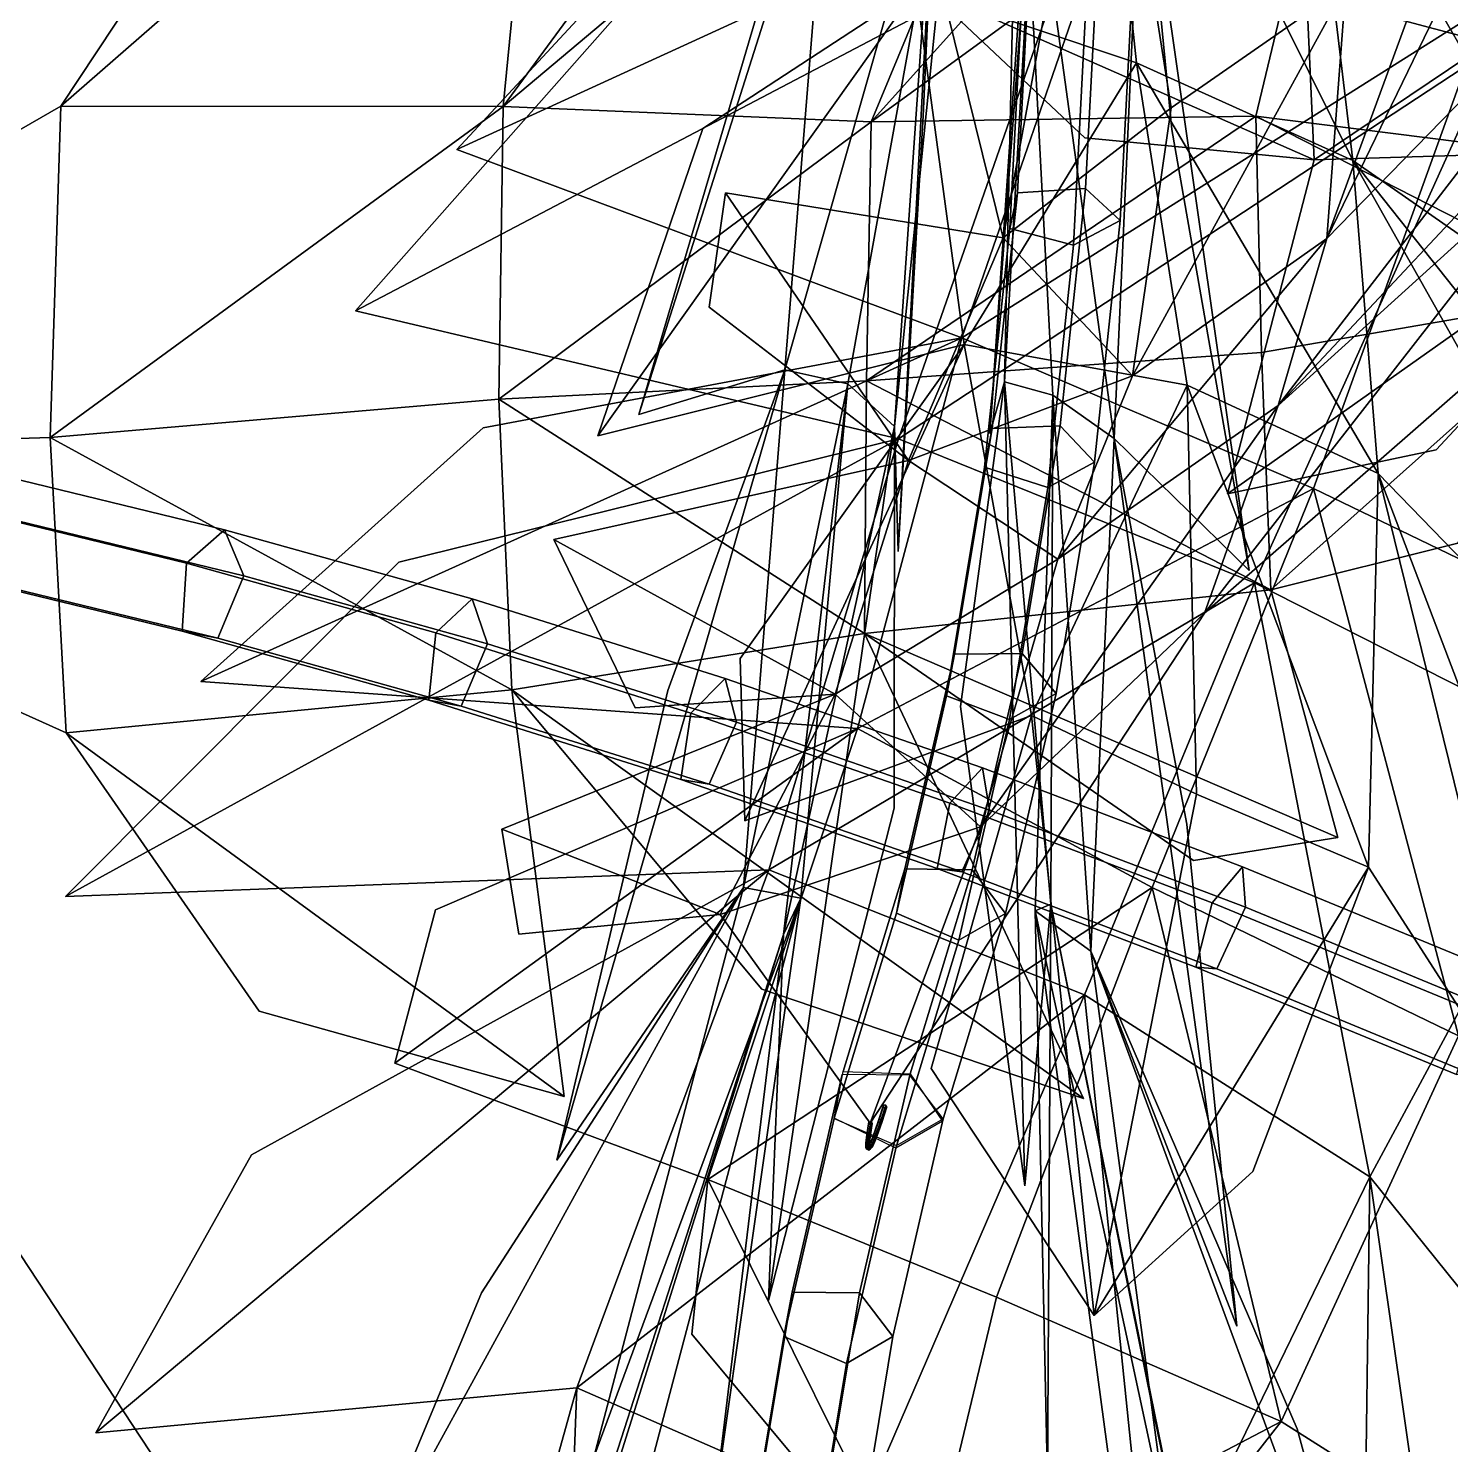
# Model space of a CAD drawing. Header units: metres. Extents: x -349 to 464, y -383 to 362.
# Drawn here: x 123.63 to 151.76, y -78.51 to -50.5 of the extents above; entities that cross this region are included whole.
import ezdxf

# ---------------------------------------------------------------- set-up
doc = ezdxf.new("R2010")
doc.units = ezdxf.units.M

msp = doc.modelspace()

# ---------------------------------------------------------------- linework, layer by layer
at = {"layer": 'Breeder_Leaf', "color": 3}
for points in [[(140.3005, -52.3448, 189.3979), (144.3959, -42.4792, 187.5572), (133.0168, -52.04255, 192.2448)], [(140.3005, -52.3448, 189.3979), (133.0168, -52.04255, 192.2448), (144.3959, -42.4792, 187.5572)], [(144.3959, -42.4792, 187.5572), (137.7827, -45.5443, 190.5263), (133.0168, -52.04255, 192.2448)], [(144.3959, -42.4792, 187.5572), (133.0168, -52.04255, 192.2448), (137.7827, -45.5443, 190.5263)], [(141.1911, -49.7122, 361.2382), (145.5467, -51.173, 357.7068), (144.6428, -42.6545, 352.8156)], [(141.1911, -49.7122, 361.2382), (144.6428, -42.6545, 352.8156), (145.5467, -51.173, 357.7068)], [(144.6428, -42.6545, 352.8156), (149.8263, -53.1082, 354.306), (148.9282, -45.6034, 348.7739)], [(144.6428, -42.6545, 352.8156), (148.9282, -45.6034, 348.7739), (149.8263, -53.1082, 354.306)], [(144.6428, -42.6545, 352.8156), (145.5467, -51.173, 357.7068), (149.8263, -53.1082, 354.306)], [(144.6428, -42.6545, 352.8156), (149.8263, -53.1082, 354.306), (145.5467, -51.173, 357.7068)], [(149.6893, -49.6609, 283.7365), (153.4149, -43.4683, 284.7049), (149.3133, -54.6499, 291.0696)], [(149.6893, -49.6609, 283.7365), (149.3133, -54.6499, 291.0696), (153.4149, -43.4683, 284.7049)], [(153.4149, -43.4683, 284.7049), (153.0491, -46.9369, 288.217), (149.3133, -54.6499, 291.0696)], [(153.4149, -43.4683, 284.7049), (149.3133, -54.6499, 291.0696), (153.0491, -46.9369, 288.217)], [(133.0168, -52.04255, 192.2448), (133.8366, -43.6827, 191.643), (124.2645, -52.02966, 195.5811)], [(133.0168, -52.04255, 192.2448), (124.2645, -52.02966, 195.5811), (133.8366, -43.6827, 191.643)], [(133.8366, -43.6827, 191.643), (128.2059, -46.08844, 194.8083), (124.2645, -52.02966, 195.5811)], [(133.8366, -43.6827, 191.643), (124.2645, -52.02966, 195.5811), (128.2059, -46.08844, 194.8083)], [(142.9072, -54.6397, 279.5957), (141.3979, -48.5189, 275.9658), (144.9193, -43.6897, 275.171)], [(142.9072, -54.6397, 279.5957), (144.9193, -43.6897, 275.171), (141.3979, -48.5189, 275.9658)], [(142.9072, -54.6397, 279.5957), (144.9193, -43.6897, 275.171), (146.2308, -52.06591, 281.693)], [(142.9072, -54.6397, 279.5957), (146.2308, -52.06591, 281.693), (144.9193, -43.6897, 275.171)], [(146.2308, -52.06591, 281.693), (144.9193, -43.6897, 275.171), (149.6893, -49.6609, 283.7365)], [(146.2308, -52.06591, 281.693), (149.6893, -49.6609, 283.7365), (144.9193, -43.6897, 275.171)], [(147.905, -52.2337, 184.8191), (149.4849, -45.6552, 182.1002), (140.3005, -52.3448, 189.3979)], [(147.905, -52.2337, 184.8191), (140.3005, -52.3448, 189.3979), (149.4849, -45.6552, 182.1002)], [(149.4849, -45.6552, 182.1002), (145.5951, -46.4552, 185.0548), (140.3005, -52.3448, 189.3979)], [(149.4849, -45.6552, 182.1002), (140.3005, -52.3448, 189.3979), (145.5951, -46.4552, 185.0548)], [(149.8263, -53.1082, 354.306), (155.5602, -57.09837, 349.6027), (148.9282, -45.6034, 348.7739)], [(149.8263, -53.1082, 354.306), (148.9282, -45.6034, 348.7739), (155.5602, -57.09837, 349.6027)], [(155.5602, -57.09837, 349.6027), (153.9395, -50.6424, 347.8123), (148.9282, -45.6034, 348.7739)], [(155.5602, -57.09837, 349.6027), (148.9282, -45.6034, 348.7739), (153.9395, -50.6424, 347.8123)], [(149.3133, -54.6499, 291.0696), (156.8757, -46.8855, 291.1939), (148.3487, -57.9556, 298.0974)], [(149.3133, -54.6499, 291.0696), (148.3487, -57.9556, 298.0974), (156.8757, -46.8855, 291.1939)], [(156.8757, -46.8855, 291.1939), (153.8411, -52.09755, 296.2507), (148.3487, -57.9556, 298.0974)], [(156.8757, -46.8855, 291.1939), (148.3487, -57.9556, 298.0974), (153.8411, -52.09755, 296.2507)], [(157.0327, -47.725, 256.7545), (148.8522, -48.4234, 252.8663), (149.0644, -53.09158, 253.1564)], [(157.0327, -47.725, 256.7545), (149.0644, -53.09158, 253.1564), (148.8522, -48.4234, 252.8663)], [(157.0327, -47.725, 256.7545), (149.0644, -53.09158, 253.1564), (157.0442, -52.8489, 257.0383)], [(157.0327, -47.725, 256.7545), (157.0442, -52.8489, 257.0383), (149.0644, -53.09158, 253.1564)], [(148.8522, -48.4234, 252.8663), (141.4046, -49.7207, 245.299), (149.0644, -53.09158, 253.1564)], [(148.8522, -48.4234, 252.8663), (149.0644, -53.09158, 253.1564), (141.4046, -49.7207, 245.299)], [(141.1911, -49.7122, 361.2382), (134.8936, -58.5541, 372.5345), (142.1375, -56.7466, 364.7112)], [(141.1911, -49.7122, 361.2382), (142.1375, -56.7466, 364.7112), (134.8936, -58.5541, 372.5345)], [(141.1911, -49.7122, 361.2382), (136.9692, -52.4736, 367.7341), (134.8936, -58.5541, 372.5345)], [(141.1911, -49.7122, 361.2382), (134.8936, -58.5541, 372.5345), (136.9692, -52.4736, 367.7341)], [(141.1911, -49.7122, 361.2382), (142.1375, -56.7466, 364.7112), (145.5467, -51.173, 357.7068)], [(141.1911, -49.7122, 361.2382), (145.5467, -51.173, 357.7068), (142.1375, -56.7466, 364.7112)], [(141.4046, -49.7207, 245.299), (144.5231, -52.6575, 248.245), (149.0644, -53.09158, 253.1564)], [(141.4046, -49.7207, 245.299), (149.0644, -53.09158, 253.1564), (144.5231, -52.6575, 248.245)], [(145.4665, -57.3666, 289.0308), (149.6893, -49.6609, 283.7365), (149.3133, -54.6499, 291.0696)], [(145.4665, -57.3666, 289.0308), (149.3133, -54.6499, 291.0696), (149.6893, -49.6609, 283.7365)], [(145.4665, -57.3666, 289.0308), (146.2308, -52.06591, 281.693), (149.6893, -49.6609, 283.7365)], [(145.4665, -57.3666, 289.0308), (149.6893, -49.6609, 283.7365), (146.2308, -52.06591, 281.693)], [(142.1375, -56.7466, 364.7112), (146.5528, -57.5515, 362.0777), (145.5467, -51.173, 357.7068)], [(142.1375, -56.7466, 364.7112), (145.5467, -51.173, 357.7068), (146.5528, -57.5515, 362.0777)], [(145.5467, -51.173, 357.7068), (150.326, -59.2976, 359.0695), (149.8263, -53.1082, 354.306)], [(145.5467, -51.173, 357.7068), (149.8263, -53.1082, 354.306), (150.326, -59.2976, 359.0695)], [(145.5467, -51.173, 357.7068), (146.5528, -57.5515, 362.0777), (150.326, -59.2976, 359.0695)], [(145.5467, -51.173, 357.7068), (150.326, -59.2976, 359.0695), (146.5528, -57.5515, 362.0777)], [(112.2322, -58.9651, 200.775), (124.0595, -58.589, 196.1538), (124.2645, -52.02966, 195.5811)], [(112.2322, -58.9651, 200.775), (124.2645, -52.02966, 195.5811), (124.0595, -58.589, 196.1538)], [(124.0595, -58.589, 196.1538), (133.0168, -52.04255, 192.2448), (124.2645, -52.02966, 195.5811)], [(124.0595, -58.589, 196.1538), (124.2645, -52.02966, 195.5811), (133.0168, -52.04255, 192.2448)], [(124.0595, -58.589, 196.1538), (132.9303, -57.8307, 191.9067), (133.0168, -52.04255, 192.2448)], [(124.0595, -58.589, 196.1538), (133.0168, -52.04255, 192.2448), (132.9303, -57.8307, 191.9067)], [(132.9303, -57.8307, 191.9067), (140.3005, -52.3448, 189.3979), (133.0168, -52.04255, 192.2448)], [(132.9303, -57.8307, 191.9067), (133.0168, -52.04255, 192.2448), (140.3005, -52.3448, 189.3979)], [(140.2084, -57.4688, 189.1314), (147.905, -52.2337, 184.8191), (140.3005, -52.3448, 189.3979)], [(140.2084, -57.4688, 189.1314), (140.3005, -52.3448, 189.3979), (147.905, -52.2337, 184.8191)], [(140.2084, -57.4688, 189.1314), (148.0191, -56.9052, 184.527), (147.905, -52.2337, 184.8191)], [(140.2084, -57.4688, 189.1314), (147.905, -52.2337, 184.8191), (148.0191, -56.9052, 184.527)], [(142.9072, -54.6397, 279.5957), (146.2308, -52.06591, 281.693), (145.4665, -57.3666, 289.0308)], [(142.9072, -54.6397, 279.5957), (145.4665, -57.3666, 289.0308), (146.2308, -52.06591, 281.693)], [(148.0191, -56.9052, 184.527), (154.781, -55.7386, 176.3215), (147.905, -52.2337, 184.8191)], [(148.0191, -56.9052, 184.527), (147.905, -52.2337, 184.8191), (154.781, -55.7386, 176.3215)], [(154.781, -55.7386, 176.3215), (151.9829, -52.7479, 179.5239), (147.905, -52.2337, 184.8191)], [(154.781, -55.7386, 176.3215), (147.905, -52.2337, 184.8191), (151.9829, -52.7479, 179.5239)], [(132.9303, -57.8307, 191.9067), (140.2084, -57.4688, 189.1314), (140.3005, -52.3448, 189.3979)], [(132.9303, -57.8307, 191.9067), (140.3005, -52.3448, 189.3979), (140.2084, -57.4688, 189.1314)], [(148.3487, -57.9556, 298.0974), (154.2819, -52.579, 300.7069), (146.8904, -62.05915, 306.3901)], [(148.3487, -57.9556, 298.0974), (146.8904, -62.05915, 306.3901), (154.2819, -52.579, 300.7069)], [(154.2819, -52.579, 300.7069), (152.2148, -57.4142, 305.1634), (146.8904, -62.05915, 306.3901)], [(154.2819, -52.579, 300.7069), (146.8904, -62.05915, 306.3901), (152.2148, -57.4142, 305.1634)], [(149.0644, -53.09158, 253.1564), (147.3506, -59.7025, 250.6023), (157.0442, -52.8489, 257.0383)], [(149.0644, -53.09158, 253.1564), (157.0442, -52.8489, 257.0383), (147.3506, -59.7025, 250.6023)], [(147.3506, -59.7025, 250.6023), (151.4755, -58.8333, 253.1965), (157.0442, -52.8489, 257.0383)], [(147.3506, -59.7025, 250.6023), (157.0442, -52.8489, 257.0383), (151.4755, -58.8333, 253.1965)], [(150.326, -59.2976, 359.0695), (157.4558, -66.6453, 355.5105), (149.8263, -53.1082, 354.306)], [(150.326, -59.2976, 359.0695), (149.8263, -53.1082, 354.306), (157.4558, -66.6453, 355.5105)], [(157.4558, -66.6453, 355.5105), (154.9145, -59.5179, 353.3461), (149.8263, -53.1082, 354.306)], [(157.4558, -66.6453, 355.5105), (149.8263, -53.1082, 354.306), (154.9145, -59.5179, 353.3461)], [(141.0375, -59.04172, 286.8729), (137.0963, -56.00854, 278.5424), (137.4191, -53.7454, 275.9393)], [(141.0375, -59.04172, 286.8729), (137.4191, -53.7454, 275.9393), (137.0963, -56.00854, 278.5424)], [(141.0375, -59.04172, 286.8729), (137.4191, -53.7454, 275.9393), (142.9072, -54.6397, 279.5957)], [(141.0375, -59.04172, 286.8729), (142.9072, -54.6397, 279.5957), (137.4191, -53.7454, 275.9393)], [(141.0375, -59.04172, 286.8729), (142.9072, -54.6397, 279.5957), (145.4665, -57.3666, 289.0308)], [(141.0375, -59.04172, 286.8729), (145.4665, -57.3666, 289.0308), (142.9072, -54.6397, 279.5957)], [(143.9886, -60.9918, 295.7745), (149.3133, -54.6499, 291.0696), (148.3487, -57.9556, 298.0974)], [(143.9886, -60.9918, 295.7745), (148.3487, -57.9556, 298.0974), (149.3133, -54.6499, 291.0696)], [(143.9886, -60.9918, 295.7745), (145.4665, -57.3666, 289.0308), (149.3133, -54.6499, 291.0696)], [(143.9886, -60.9918, 295.7745), (149.3133, -54.6499, 291.0696), (145.4665, -57.3666, 289.0308)], [(148.2072, -61.5985, 184.4438), (154.781, -55.7386, 176.3215), (148.0191, -56.9052, 184.527)], [(148.2072, -61.5985, 184.4438), (148.0191, -56.9052, 184.527), (154.781, -55.7386, 176.3215)], [(148.2072, -61.5985, 184.4438), (151.9039, -60.6748, 178.2472), (154.781, -55.7386, 176.3215)], [(148.2072, -61.5985, 184.4438), (154.781, -55.7386, 176.3215), (151.9039, -60.6748, 178.2472)], [(142.1375, -56.7466, 364.7112), (137.7047, -62.9579, 370.703), (137.7992, -66.1712, 371.9943)], [(142.1375, -56.7466, 364.7112), (137.7992, -66.1712, 371.9943), (137.7047, -62.9579, 370.703)], [(142.1375, -56.7466, 364.7112), (137.7992, -66.1712, 371.9943), (143.4708, -64.08363, 369.208)], [(142.1375, -56.7466, 364.7112), (143.4708, -64.08363, 369.208), (137.7992, -66.1712, 371.9943)], [(142.1375, -56.7466, 364.7112), (143.4708, -64.08363, 369.208), (146.5528, -57.5515, 362.0777)], [(142.1375, -56.7466, 364.7112), (146.5528, -57.5515, 362.0777), (143.4708, -64.08363, 369.208)], [(148.2072, -61.5985, 184.4438), (148.0191, -56.9052, 184.527), (140.2084, -57.4688, 189.1314)], [(148.2072, -61.5985, 184.4438), (140.2084, -57.4688, 189.1314), (148.0191, -56.9052, 184.527)], [(141.0375, -59.04172, 286.8729), (145.4665, -57.3666, 289.0308), (143.9886, -60.9918, 295.7745)], [(141.0375, -59.04172, 286.8729), (143.9886, -60.9918, 295.7745), (145.4665, -57.3666, 289.0308)], [(140.1667, -62.464, 187.6736), (140.2084, -57.4688, 189.1314), (132.9303, -57.8307, 191.9067)], [(140.1667, -62.464, 187.6736), (132.9303, -57.8307, 191.9067), (140.2084, -57.4688, 189.1314)], [(140.1667, -62.464, 187.6736), (148.2072, -61.5985, 184.4438), (140.2084, -57.4688, 189.1314)], [(140.1667, -62.464, 187.6736), (140.2084, -57.4688, 189.1314), (148.2072, -61.5985, 184.4438)], [(143.4708, -64.08363, 369.208), (146.7321, -65.6412, 366.2068), (146.5528, -57.5515, 362.0777)], [(143.4708, -64.08363, 369.208), (146.5528, -57.5515, 362.0777), (146.7321, -65.6412, 366.2068)], [(146.5528, -57.5515, 362.0777), (150.135, -67.0823, 363.332), (150.326, -59.2976, 359.0695)], [(146.5528, -57.5515, 362.0777), (150.326, -59.2976, 359.0695), (150.135, -67.0823, 363.332)], [(146.5528, -57.5515, 362.0777), (146.7321, -65.6412, 366.2068), (150.135, -67.0823, 363.332)], [(146.5528, -57.5515, 362.0777), (150.135, -67.0823, 363.332), (146.7321, -65.6412, 366.2068)], [(133.1901, -63.5776, 191.2131), (132.9303, -57.8307, 191.9067), (124.0595, -58.589, 196.1538)], [(133.1901, -63.5776, 191.2131), (124.0595, -58.589, 196.1538), (132.9303, -57.8307, 191.9067)], [(133.1901, -63.5776, 191.2131), (140.1667, -62.464, 187.6736), (132.9303, -57.8307, 191.9067)], [(133.1901, -63.5776, 191.2131), (132.9303, -57.8307, 191.9067), (140.1667, -62.464, 187.6736)], [(142.4642, -66.2876, 303.9559), (148.3487, -57.9556, 298.0974), (146.8904, -62.05915, 306.3901)], [(142.4642, -66.2876, 303.9559), (146.8904, -62.05915, 306.3901), (148.3487, -57.9556, 298.0974)], [(142.4642, -66.2876, 303.9559), (143.9886, -60.9918, 295.7745), (148.3487, -57.9556, 298.0974)], [(142.4642, -66.2876, 303.9559), (148.3487, -57.9556, 298.0974), (143.9886, -60.9918, 295.7745)], [(124.3716, -64.4285, 194.245), (124.0595, -58.589, 196.1538), (112.2322, -58.9651, 200.775)], [(124.3716, -64.4285, 194.245), (112.2322, -58.9651, 200.775), (124.0595, -58.589, 196.1538)], [(124.3716, -64.4285, 194.245), (133.1901, -63.5776, 191.2131), (124.0595, -58.589, 196.1538)], [(124.3716, -64.4285, 194.245), (124.0595, -58.589, 196.1538), (133.1901, -63.5776, 191.2131)], [(139.5857, -63.6616, 293.1169), (134.0191, -60.6038, 278.7953), (141.0375, -59.04172, 286.8729)], [(139.5857, -63.6616, 293.1169), (141.0375, -59.04172, 286.8729), (134.0191, -60.6038, 278.7953)], [(139.5857, -63.6616, 293.1169), (141.0375, -59.04172, 286.8729), (143.9886, -60.9918, 295.7745)], [(139.5857, -63.6616, 293.1169), (143.9886, -60.9918, 295.7745), (141.0375, -59.04172, 286.8729)], [(150.135, -67.0823, 363.332), (153.556, -72.3949, 359.6934), (150.326, -59.2976, 359.0695)], [(150.135, -67.0823, 363.332), (150.326, -59.2976, 359.0695), (153.556, -72.3949, 359.6934)], [(153.556, -72.3949, 359.6934), (153.5206, -67.695, 358.141), (150.326, -59.2976, 359.0695)], [(153.556, -72.3949, 359.6934), (150.326, -59.2976, 359.0695), (153.5206, -67.695, 358.141)], [(139.5857, -63.6616, 293.1169), (135.6308, -63.9355, 285.9106), (134.0191, -60.6038, 278.7953)], [(139.5857, -63.6616, 293.1169), (134.0191, -60.6038, 278.7953), (135.6308, -63.9355, 285.9106)], [(139.5857, -63.6616, 293.1169), (143.9886, -60.9918, 295.7745), (142.4642, -66.2876, 303.9559)], [(139.5857, -63.6616, 293.1169), (142.4642, -66.2876, 303.9559), (143.9886, -60.9918, 295.7745)], [(140.1667, -62.464, 187.6736), (149.5285, -66.4992, 180.1397), (148.2072, -61.5985, 184.4438)], [(140.1667, -62.464, 187.6736), (148.2072, -61.5985, 184.4438), (149.5285, -66.4992, 180.1397)], [(140.2785, -72.1476, 315.0132), (142.4642, -66.2876, 303.9559), (146.8904, -62.05915, 306.3901)], [(140.2785, -72.1476, 315.0132), (146.8904, -62.05915, 306.3901), (142.4642, -66.2876, 303.9559)], [(133.1901, -63.5776, 191.2131), (144.5004, -71.6615, 183.9899), (140.1667, -62.464, 187.6736)], [(133.1901, -63.5776, 191.2131), (140.1667, -62.464, 187.6736), (144.5004, -71.6615, 183.9899)], [(140.1667, -62.464, 187.6736), (146.6753, -66.9539, 182.0514), (149.5285, -66.4992, 180.1397)], [(140.1667, -62.464, 187.6736), (149.5285, -66.4992, 180.1397), (146.6753, -66.9539, 182.0514)], [(124.3716, -64.4285, 194.245), (134.2254, -71.624, 189.0546), (133.1901, -63.5776, 191.2131)], [(124.3716, -64.4285, 194.245), (133.1901, -63.5776, 191.2131), (134.2254, -71.624, 189.0546)], [(133.1901, -63.5776, 191.2131), (138.1371, -69.5002, 188.3674), (144.5004, -71.6615, 183.9899)], [(133.1901, -63.5776, 191.2131), (144.5004, -71.6615, 183.9899), (138.1371, -69.5002, 188.3674)], [(137.3081, -68.02225, 301.0844), (132.9915, -66.3337, 288.6614), (139.5857, -63.6616, 293.1169)], [(137.3081, -68.02225, 301.0844), (139.5857, -63.6616, 293.1169), (132.9915, -66.3337, 288.6614)], [(137.3081, -68.02225, 301.0844), (139.5857, -63.6616, 293.1169), (142.4642, -66.2876, 303.9559)], [(137.3081, -68.02225, 301.0844), (142.4642, -66.2876, 303.9559), (139.5857, -63.6616, 293.1169)], [(143.4708, -64.08363, 369.208), (141.4871, -71.06923, 369.6369), (144.7069, -75.9561, 368.1863)], [(143.4708, -64.08363, 369.208), (144.7069, -75.9561, 368.1863), (141.4871, -71.06923, 369.6369)], [(143.4708, -64.08363, 369.208), (144.7069, -75.9561, 368.1863), (146.7321, -65.6412, 366.2068)], [(143.4708, -64.08363, 369.208), (146.7321, -65.6412, 366.2068), (144.7069, -75.9561, 368.1863)], [(124.3716, -64.4285, 194.245), (128.1905, -69.9349, 191.6047), (134.2254, -71.624, 189.0546)], [(124.3716, -64.4285, 194.245), (134.2254, -71.624, 189.0546), (128.1905, -69.9349, 191.6047)], [(146.7321, -65.6412, 366.2068), (144.7069, -75.9561, 368.1863), (150.135, -67.0823, 363.332)], [(146.7321, -65.6412, 366.2068), (150.135, -67.0823, 363.332), (144.7069, -75.9561, 368.1863)], [(137.3081, -68.02225, 301.0844), (133.3301, -68.408, 295.0925), (132.9915, -66.3337, 288.6614)], [(137.3081, -68.02225, 301.0844), (132.9915, -66.3337, 288.6614), (133.3301, -68.408, 295.0925)], [(137.3081, -68.02225, 301.0844), (142.4642, -66.2876, 303.9559), (140.2785, -72.1476, 315.0132)], [(137.3081, -68.02225, 301.0844), (140.2785, -72.1476, 315.0132), (142.4642, -66.2876, 303.9559)], [(144.7069, -75.9561, 368.1863), (147.8463, -73.1062, 365.1777), (150.135, -67.0823, 363.332)], [(144.7069, -75.9561, 368.1863), (150.135, -67.0823, 363.332), (147.8463, -73.1062, 365.1777)], [(128.4083, -82.2575, 602.7667), (117.7525, -76.2801, 606.2463), (120.5673, -70.3554, 606.8551)], [(128.4083, -82.2575, 602.7667), (120.5673, -70.3554, 606.8551), (117.7525, -76.2801, 606.2463)], [(114.5973, -81.2378, 608.0649), (117.7525, -76.2801, 606.2463), (128.4083, -82.2575, 602.7667)], [(114.5973, -81.2378, 608.0649), (128.4083, -82.2575, 602.7667), (117.7525, -76.2801, 606.2463)]]:
    msp.add_3dface(points, dxfattribs=at)
at = {"layer": 'Breeder_Petiole', "color": 3}
for points in [[(143.2978, -49.5518, 336.3676), (143.0418, -54.4524, 333.4601), (143.1903, -53.7461, 332.257), (143.4464, -48.9058, 335.1312)], [(143.4464, -48.9058, 335.1312), (143.1903, -53.7461, 332.257), (144.5408, -53.6581, 331.9896), (144.7982, -48.78, 334.8866)], [(144.7982, -48.78, 334.8866), (144.5408, -53.6581, 331.9896), (145.2253, -54.2957, 333.0036), (145.4834, -49.3355, 335.9473)], [(145.4834, -49.3355, 335.9473), (145.2253, -54.2957, 333.0036), (144.3041, -54.7838, 333.9072), (144.5614, -49.8098, 336.8574)], [(144.5614, -49.8098, 336.8574), (144.3041, -54.7838, 333.9072), (143.0418, -54.4524, 333.4601), (143.2978, -49.5518, 336.3676)], [(143.1903, -53.7461, 332.257), (142.6894, -58.4101, 329.1342), (144.0366, -58.3583, 328.8419), (144.5408, -53.6581, 331.9896)], [(144.5408, -53.6581, 331.9896), (144.0366, -58.3583, 328.8419), (144.7162, -59.07541, 329.8049), (145.2253, -54.2957, 333.0036)], [(143.0418, -54.4524, 333.4601), (142.538, -59.1746, 330.3007), (142.6894, -58.4101, 329.1342), (143.1903, -53.7461, 332.257)], [(145.2253, -54.2957, 333.0036), (144.7162, -59.07541, 329.8049), (143.7953, -59.577, 330.7013), (144.3041, -54.7838, 333.9072)], [(144.3041, -54.7838, 333.9072), (143.7953, -59.577, 330.7013), (142.538, -59.1746, 330.3007), (143.0418, -54.4524, 333.4601)], [(142.538, -59.1746, 330.3007), (141.7884, -63.6958, 326.905), (141.9457, -62.8752, 325.778), (142.6894, -58.4101, 329.1342)], [(142.6894, -58.4101, 329.1342), (141.9457, -62.8752, 325.778), (143.2878, -62.8583, 325.4591), (144.0366, -58.3583, 328.8419)], [(144.0366, -58.3583, 328.8419), (143.2878, -62.8583, 325.4591), (143.9584, -63.6516, 326.3669), (144.7162, -59.07541, 329.8049)], [(144.7162, -59.07541, 329.8049), (143.9584, -63.6516, 326.3669), (143.0371, -64.1663, 327.2554), (143.7953, -59.577, 330.7013)], [(121.9433, -59.9066, 192.1021), (126.7507, -61.07332, 189.0806), (127.5053, -60.4107, 190.0265), (122.7341, -59.2535, 193.0247)], [(122.7341, -59.2535, 193.0247), (127.5053, -60.4107, 190.0265), (127.8889, -61.3212, 190.9894), (123.1941, -60.1825, 193.9351)], [(143.7953, -59.577, 330.7013), (143.0371, -64.1663, 327.2554), (141.7884, -63.6958, 326.905), (142.538, -59.1746, 330.3007)], [(121.9167, -61.2648, 192.4527), (126.6689, -62.4185, 189.4702), (126.7507, -61.07332, 189.0806), (121.9433, -59.9066, 192.1021)], [(123.1941, -60.1825, 193.9351), (127.8889, -61.3212, 190.9894), (127.3749, -62.555, 190.6475), (122.6918, -61.4184, 193.5836)], [(126.7507, -61.07332, 189.0806), (131.688, -62.4527, 186.3747), (132.4054, -61.779, 187.3416), (127.5053, -60.4107, 190.0265)], [(127.5053, -60.4107, 190.0265), (132.4054, -61.779, 187.3416), (132.7103, -62.6675, 188.3519), (127.8889, -61.3212, 190.9894)], [(122.6918, -61.4184, 193.5836), (127.3749, -62.555, 190.6475), (126.6689, -62.4185, 189.4702), (121.9167, -61.2648, 192.4527)], [(126.6689, -62.4185, 189.4702), (131.5492, -63.7824, 186.7997), (131.688, -62.4527, 186.3747), (126.7507, -61.07332, 189.0806)], [(127.8889, -61.3212, 190.9894), (132.7103, -62.6675, 188.3519), (132.1841, -63.8986, 188.019), (127.3749, -62.555, 190.6475)], [(131.688, -62.4527, 186.3747), (136.7318, -64.03783, 183.9977), (137.4111, -63.3515, 184.983), (132.4054, -61.779, 187.3416)], [(132.4054, -61.779, 187.3416), (137.4111, -63.3515, 184.983), (137.6353, -64.2146, 186.0356), (132.7103, -62.6675, 188.3519)], [(127.3749, -62.555, 190.6475), (132.1841, -63.8986, 188.019), (131.5492, -63.7824, 186.7997), (126.6689, -62.4185, 189.4702)], [(131.5492, -63.7824, 186.7997), (136.5345, -65.3495, 184.4543), (136.7318, -64.03783, 183.9977), (131.688, -62.4527, 186.3747)], [(132.7103, -62.6675, 188.3519), (137.6353, -64.2146, 186.0356), (137.0966, -65.4424, 185.7108), (132.1841, -63.8986, 188.019)], [(141.7884, -63.6958, 326.905), (140.7963, -67.9945, 323.2895), (140.9625, -67.1203, 322.2049), (141.9457, -62.8752, 325.778)], [(141.9457, -62.8752, 325.778), (140.9625, -67.1203, 322.2049), (142.2975, -67.1364, 321.8575), (143.2878, -62.8583, 325.4591)], [(143.2878, -62.8583, 325.4591), (142.2975, -67.1364, 321.8575), (142.9552, -68.00255, 322.7065), (143.9584, -63.6516, 326.3669)], [(136.7318, -64.03783, 183.9977), (141.8578, -65.8206, 181.9613), (142.4985, -65.1201, 182.9623), (137.4111, -63.3515, 184.983)], [(137.4111, -63.3515, 184.983), (142.4985, -65.1201, 182.9623), (142.6405, -65.9545, 184.0517), (137.6353, -64.2146, 186.0356)], [(132.1841, -63.8986, 188.019), (137.0966, -65.4424, 185.7108), (136.5345, -65.3495, 184.4543), (131.5492, -63.7824, 186.7997)], [(143.0371, -64.1663, 327.2554), (142.0327, -68.5298, 323.5864), (140.7963, -67.9945, 323.2895), (141.7884, -63.6958, 326.905)], [(143.9584, -63.6516, 326.3669), (142.9552, -68.00255, 322.7065), (142.0327, -68.5298, 323.5864), (143.0371, -64.1663, 327.2554)], [(136.5345, -65.3495, 184.4543), (141.6009, -67.1119, 182.4455), (141.8578, -65.8206, 181.9613), (136.7318, -64.03783, 183.9977)], [(137.6353, -64.2146, 186.0356), (142.6405, -65.9545, 184.0517), (142.0889, -67.1785, 183.7342), (137.0966, -65.4424, 185.7108)], [(141.8578, -65.8206, 181.9613), (147.0417, -67.7921, 180.2753), (147.6433, -67.07606, 181.2895), (142.4985, -65.1201, 182.9623)], [(142.4985, -65.1201, 182.9623), (147.6433, -67.07606, 181.2895), (147.7019, -67.8786, 182.4101), (142.6405, -65.9545, 184.0517)], [(137.0966, -65.4424, 185.7108), (142.0889, -67.1785, 183.7342), (141.6009, -67.1119, 182.4455), (136.5345, -65.3495, 184.4543)], [(141.6009, -67.1119, 182.4455), (146.7242, -69.06079, 180.7831), (147.0417, -67.7921, 180.2753), (141.8578, -65.8206, 181.9613)], [(142.6405, -65.9545, 184.0517), (147.7019, -67.8786, 182.4101), (147.1371, -69.09822, 182.0989), (142.0889, -67.1785, 183.7342)], [(140.7963, -67.9945, 323.2895), (139.5661, -72.05003, 319.4719), (139.7441, -71.125, 318.4322), (140.9625, -67.1203, 322.2049)], [(140.9625, -67.1203, 322.2049), (139.7441, -71.125, 318.4322), (141.0702, -71.1723, 318.055), (142.2975, -67.1364, 321.8575)], [(142.2975, -67.1364, 321.8575), (141.0702, -71.1723, 318.055), (141.7108, -72.1073, 318.8415), (142.9552, -68.00255, 322.7065)], [(142.0889, -67.1785, 183.7342), (147.1371, -69.09822, 182.0989), (146.7242, -69.06079, 180.7831), (141.6009, -67.1119, 182.4455)], [(147.0417, -67.7921, 180.2753), (152.2587, -69.9425, 178.9481), (152.8208, -69.2094, 179.9727), (147.6433, -67.07606, 181.2895)], [(147.6433, -67.07606, 181.2895), (152.8208, -69.2094, 179.9727), (152.7953, -69.9771, 181.1187), (147.7019, -67.8786, 182.4101)], [(146.7242, -69.06079, 180.7831), (151.8799, -71.1862, 179.4753), (152.2587, -69.9425, 178.9481), (147.0417, -67.7921, 180.2753)], [(142.0327, -68.5298, 323.5864), (140.7866, -72.6466, 319.7121), (139.5661, -72.05003, 319.4719), (140.7963, -67.9945, 323.2895)], [(142.9552, -68.00255, 322.7065), (141.7108, -72.1073, 318.8415), (140.7866, -72.6466, 319.7121), (142.0327, -68.5298, 323.5864)], [(147.7019, -67.8786, 182.4101), (152.7953, -69.9771, 181.1187), (152.2171, -71.1918, 180.813), (147.1371, -69.09822, 182.0989)], [(147.1371, -69.09822, 182.0989), (152.2171, -71.1918, 180.813), (151.8799, -71.1862, 179.4753), (146.7242, -69.06079, 180.7831)], [(139.5645, -72.05974, 319.4649), (138.5702, -76.3666, 315.8408), (138.7331, -75.4917, 314.7563), (139.7274, -71.1848, 318.3804)], [(139.7274, -71.1848, 318.3804), (138.7331, -75.4917, 314.7563), (140.0676, -75.5055, 314.4066), (141.0618, -71.1986, 318.0307)], [(141.0618, -71.1986, 318.0307), (140.0676, -75.5055, 314.4066), (140.728, -76.371, 315.254), (141.7223, -72.06409, 318.8781)], [(140.5355, -71.8293, 318.9198), (140.4446, -72.1131, 318.5588), (140.4521, -72.0769, 318.5284), (140.5431, -71.7928, 318.8892)], [(140.577, -71.8512, 318.9265), (140.4858, -72.1348, 318.5655), (140.4446, -72.1131, 318.5588), (140.5355, -71.8293, 318.9198)], [(140.5431, -71.7928, 318.8892), (140.4521, -72.0769, 318.5284), (140.4978, -72.07713, 318.5171), (140.5891, -71.7931, 318.8777)], [(140.61, -71.8289, 318.9007), (140.5185, -72.1127, 318.5399), (140.4858, -72.1348, 318.5655), (140.577, -71.8512, 318.9265)], [(140.5891, -71.7931, 318.8777), (140.4978, -72.07713, 318.5171), (140.5185, -72.1127, 318.5399), (140.61, -71.8289, 318.9007)], [(140.8022, -72.5932, 319.7593), (139.8079, -76.9001, 316.1353), (138.5702, -76.3666, 315.8408), (139.5645, -72.05974, 319.4649)], [(141.7223, -72.06409, 318.8781), (140.728, -76.371, 315.254), (139.8079, -76.9001, 316.1353), (140.8022, -72.5932, 319.7593)], [(140.2102, -72.3793, 315.4198), (140.2434, -72.1594, 315.0042), (140.2543, -72.1209, 315.0255), (140.2214, -72.338, 315.435)], [(140.248, -72.4019, 315.4131), (140.2813, -72.1813, 314.9956), (140.2434, -72.1594, 315.0042), (140.2102, -72.3793, 315.4198)], [(140.2214, -72.338, 315.435), (140.2543, -72.1209, 315.0255), (140.2987, -72.1198, 315.0295), (140.2659, -72.3362, 315.4373)], [(140.2823, -72.3755, 315.4238), (140.3153, -72.157, 315.0112), (140.2813, -72.1813, 314.9956), (140.248, -72.4019, 315.4131)], [(140.2659, -72.3362, 315.4373), (140.2987, -72.1198, 315.0295), (140.3153, -72.157, 315.0112), (140.2823, -72.3755, 315.4238)], [(140.3736, -72.304, 318.1309), (140.3084, -72.4715, 317.7025), (140.3541, -72.4698, 317.6949), (140.4193, -72.303, 318.1213)], [(140.4193, -72.303, 318.1213), (140.3541, -72.4698, 317.6949), (140.3726, -72.5102, 317.7079), (140.4388, -72.3415, 318.1394)], [(140.4446, -72.1131, 318.5588), (140.3648, -72.3438, 318.1554), (140.3736, -72.304, 318.1309), (140.4521, -72.0769, 318.5284)], [(140.4858, -72.1348, 318.5655), (140.4053, -72.3665, 318.1603), (140.3648, -72.3438, 318.1554), (140.4446, -72.1131, 318.5588)], [(140.4521, -72.0769, 318.5284), (140.3736, -72.304, 318.1309), (140.4193, -72.303, 318.1213), (140.4978, -72.07713, 318.5171)], [(140.5185, -72.1127, 318.5399), (140.4388, -72.3415, 318.1394), (140.4053, -72.3665, 318.1603), (140.4858, -72.1348, 318.5655)], [(140.4978, -72.07713, 318.5171), (140.4193, -72.303, 318.1213), (140.4388, -72.3415, 318.1394), (140.5185, -72.1127, 318.5399)], [(140.1936, -72.5381, 315.8633), (140.2102, -72.3793, 315.4198), (140.2214, -72.338, 315.435), (140.2051, -72.4947, 315.8722)], [(140.2317, -72.5614, 315.8585), (140.248, -72.4019, 315.4131), (140.2102, -72.3793, 315.4198), (140.1936, -72.5381, 315.8633)], [(140.1944, -72.6322, 316.3253), (140.1936, -72.5381, 315.8633), (140.2051, -72.4947, 315.8722), (140.2058, -72.5877, 316.3275)], [(140.2329, -72.6561, 316.3224), (140.2317, -72.5614, 315.8585), (140.1936, -72.5381, 315.8633), (140.1944, -72.6322, 316.3253)], [(140.2051, -72.4947, 315.8722), (140.2214, -72.338, 315.435), (140.2659, -72.3362, 315.4373), (140.25, -72.4923, 315.8726)], [(140.2058, -72.5877, 316.3275), (140.2051, -72.4947, 315.8722), (140.25, -72.4923, 315.8726), (140.251, -72.585, 316.3258)], [(140.2475, -72.6201, 317.2641), (140.2125, -72.6598, 316.7956), (140.2236, -72.6149, 316.791), (140.2581, -72.5759, 317.2527)], [(140.2581, -72.5759, 317.2527), (140.2236, -72.6149, 316.791), (140.269, -72.6123, 316.7873), (140.3037, -72.5736, 317.2469)], [(140.2664, -72.5333, 315.8642), (140.2823, -72.3755, 315.4238), (140.248, -72.4019, 315.4131), (140.2317, -72.5614, 315.8585)], [(140.2676, -72.627, 316.3227), (140.2664, -72.5333, 315.8642), (140.2317, -72.5614, 315.8585), (140.2329, -72.6561, 316.3224)], [(140.2986, -72.514, 317.7206), (140.2475, -72.6201, 317.2641), (140.2581, -72.5759, 317.2527), (140.3084, -72.4715, 317.7025)], [(140.3385, -72.5374, 317.7237), (140.2868, -72.6439, 317.2652), (140.2475, -72.6201, 317.2641), (140.2986, -72.514, 317.7206)], [(140.25, -72.4923, 315.8726), (140.2659, -72.3362, 315.4373), (140.2823, -72.3755, 315.4238), (140.2664, -72.5333, 315.8642)], [(140.251, -72.585, 316.3258), (140.25, -72.4923, 315.8726), (140.2664, -72.5333, 315.8642), (140.2676, -72.627, 316.3227)], [(140.3084, -72.4715, 317.7025), (140.2581, -72.5759, 317.2527), (140.3037, -72.5736, 317.2469), (140.3541, -72.4698, 317.6949)], [(140.3037, -72.5736, 317.2469), (140.269, -72.6123, 316.7873), (140.2861, -72.6546, 316.7896), (140.3214, -72.6153, 317.2547)], [(140.3726, -72.5102, 317.7079), (140.3214, -72.6153, 317.2547), (140.2868, -72.6439, 317.2652), (140.3385, -72.5374, 317.7237)], [(140.3648, -72.3438, 318.1554), (140.2986, -72.514, 317.7206), (140.3084, -72.4715, 317.7025), (140.3736, -72.304, 318.1309)], [(140.4053, -72.3665, 318.1603), (140.3385, -72.5374, 317.7237), (140.2986, -72.514, 317.7206), (140.3648, -72.3438, 318.1554)], [(140.3541, -72.4698, 317.6949), (140.3037, -72.5736, 317.2469), (140.3214, -72.6153, 317.2547), (140.3726, -72.5102, 317.7079)], [(140.4388, -72.3415, 318.1394), (140.3726, -72.5102, 317.7079), (140.3385, -72.5374, 317.7237), (140.4053, -72.3665, 318.1603)], [(140.2125, -72.6598, 316.7956), (140.1944, -72.6322, 316.3253), (140.2058, -72.5877, 316.3275), (140.2236, -72.6149, 316.791)], [(140.2514, -72.6838, 316.7947), (140.2329, -72.6561, 316.3224), (140.1944, -72.6322, 316.3253), (140.2125, -72.6598, 316.7956)], [(140.2236, -72.6149, 316.791), (140.2058, -72.5877, 316.3275), (140.251, -72.585, 316.3258), (140.269, -72.6123, 316.7873)], [(140.2868, -72.6439, 317.2652), (140.2514, -72.6838, 316.7947), (140.2125, -72.6598, 316.7956), (140.2475, -72.6201, 317.2641)], [(140.2861, -72.6546, 316.7896), (140.2676, -72.627, 316.3227), (140.2329, -72.6561, 316.3224), (140.2514, -72.6838, 316.7947)], [(140.269, -72.6123, 316.7873), (140.251, -72.585, 316.3258), (140.2676, -72.627, 316.3227), (140.2861, -72.6546, 316.7896)], [(140.3214, -72.6153, 317.2547), (140.2861, -72.6546, 316.7896), (140.2514, -72.6838, 316.7947), (140.2868, -72.6439, 317.2652)], [(138.5702, -76.3666, 315.8408), (137.819, -80.9064, 312.4297), (137.9697, -80.08443, 311.3029), (138.7331, -75.4917, 314.7563)], [(138.7331, -75.4917, 314.7563), (137.9697, -80.08443, 311.3029), (139.3105, -80.0631, 310.979), (140.0676, -75.5055, 314.4066)], [(140.0676, -75.5055, 314.4066), (139.3105, -80.0631, 310.979), (139.9869, -80.8551, 311.8838), (140.728, -76.371, 315.254)], [(139.8079, -76.9001, 316.1353), (139.0703, -81.3733, 312.7751), (137.819, -80.9064, 312.4297), (138.5702, -76.3666, 315.8408)], [(140.728, -76.371, 315.254), (139.9869, -80.8551, 311.8838), (139.0703, -81.3733, 312.7751), (139.8079, -76.9001, 316.1353)]]:
    msp.add_3dface(points, dxfattribs=at)
at = {"layer": 'Breeder_Stipule', "color": 3}
for points in [[(157.9246, -37.3812, 463.4535), (152.6831, -50.8335, 455.1126), (144.3295, -48.606, 455.2127)], [(157.9246, -37.3812, 463.4535), (144.3295, -48.606, 455.2127), (152.6831, -50.8335, 455.1126)], [(138.5929, -57.2498, 447.9278), (135.6991, -58.1307, 437.2966), (139.5794, -44.9972, 448.1147)], [(138.5929, -57.2498, 447.9278), (139.5794, -44.9972, 448.1147), (135.6991, -58.1307, 437.2966)], [(135.6991, -58.1307, 437.2966), (138.2922, -49.975, 440.2305), (139.5794, -44.9972, 448.1147)], [(135.6991, -58.1307, 437.2966), (139.5794, -44.9972, 448.1147), (138.2922, -49.975, 440.2305)], [(142.1292, -44.8194, 456.3743), (138.5929, -57.2498, 447.9278), (139.5794, -44.9972, 448.1147)], [(142.1292, -44.8194, 456.3743), (139.5794, -44.9972, 448.1147), (138.5929, -57.2498, 447.9278)], [(142.1292, -44.8194, 456.3743), (139.8398, -57.5273, 455.4307), (138.5929, -57.2498, 447.9278)], [(142.1292, -44.8194, 456.3743), (138.5929, -57.2498, 447.9278), (139.8398, -57.5273, 455.4307)], [(140.7607, -58.3713, 462.9326), (139.8398, -57.5273, 455.4307), (142.1292, -44.8194, 456.3743)], [(140.7607, -58.3713, 462.9326), (142.1292, -44.8194, 456.3743), (139.8398, -57.5273, 455.4307)], [(141.6022, -46.188, 464.3138), (140.7607, -58.3713, 462.9326), (142.1292, -44.8194, 456.3743)], [(141.6022, -46.188, 464.3138), (142.1292, -44.8194, 456.3743), (140.7607, -58.3713, 462.9326)], [(143.632, -45.2179, 447.5924), (142.935, -57.4862, 447.3682), (143.2148, -44.8399, 455.6465)], [(143.632, -45.2179, 447.5924), (143.2148, -44.8399, 455.6465), (142.935, -57.4862, 447.3682)], [(142.935, -57.4862, 447.3682), (143.8925, -57.748, 454.9084), (143.2148, -44.8399, 455.6465)], [(142.935, -57.4862, 447.3682), (143.2148, -44.8399, 455.6465), (143.8925, -57.748, 454.9084)], [(143.2148, -44.8399, 455.6465), (145.1028, -58.6078, 462.373), (145.6548, -46.4087, 463.7916)], [(143.2148, -44.8399, 455.6465), (145.6548, -46.4087, 463.7916), (145.1028, -58.6078, 462.373)], [(143.2148, -44.8399, 455.6465), (143.8925, -57.748, 454.9084), (145.1028, -58.6078, 462.373)], [(143.2148, -44.8399, 455.6465), (145.1028, -58.6078, 462.373), (143.8925, -57.748, 454.9084)], [(143.632, -45.2179, 447.5924), (142.6465, -58.509, 436.4013), (142.935, -57.4862, 447.3682)], [(143.632, -45.2179, 447.5924), (142.935, -57.4862, 447.3682), (142.6465, -58.509, 436.4013)], [(143.632, -45.2179, 447.5924), (143.2132, -50.243, 439.5963), (142.6465, -58.509, 436.4013)], [(143.632, -45.2179, 447.5924), (142.6465, -58.509, 436.4013), (143.2132, -50.243, 439.5963)], [(141.6022, -46.188, 464.3138), (140.8294, -60.8416, 473.6702), (140.7607, -58.3713, 462.9326)], [(141.6022, -46.188, 464.3138), (140.7607, -58.3713, 462.9326), (140.8294, -60.8416, 473.6702)], [(141.6022, -46.188, 464.3138), (141.3249, -52.2244, 471.5837), (140.8294, -60.8416, 473.6702)], [(141.6022, -46.188, 464.3138), (140.8294, -60.8416, 473.6702), (141.3249, -52.2244, 471.5837)], [(145.1028, -58.6078, 462.373), (147.7768, -61.22, 472.7748), (145.6548, -46.4087, 463.7916)], [(145.1028, -58.6078, 462.373), (145.6548, -46.4087, 463.7916), (147.7768, -61.22, 472.7748)], [(147.7768, -61.22, 472.7748), (146.246, -52.4924, 470.9495), (145.6548, -46.4087, 463.7916)], [(147.7768, -61.22, 472.7748), (145.6548, -46.4087, 463.7916), (146.246, -52.4924, 470.9495)], [(145.5004, -46.7446, 451.7617), (132.1014, -52.8927, 442.5131), (142.0949, -56.6168, 445.2815)], [(145.5004, -46.7446, 451.7617), (142.0949, -56.6168, 445.2815), (132.1014, -52.8927, 442.5131)], [(145.5004, -46.7446, 451.7617), (137.1092, -47.4906, 447.4725), (132.1014, -52.8927, 442.5131)], [(145.5004, -46.7446, 451.7617), (132.1014, -52.8927, 442.5131), (137.1092, -47.4906, 447.4725)], [(145.5004, -46.7446, 451.7617), (142.0949, -56.6168, 445.2815), (152.4898, -50.05481, 454.0807)], [(145.5004, -46.7446, 451.7617), (152.4898, -50.05481, 454.0807), (142.0949, -56.6168, 445.2815)], [(140.8403, -58.6111, 448.9791), (130.0941, -56.08364, 448.4292), (144.3295, -48.606, 455.2127)], [(140.8403, -58.6111, 448.9791), (144.3295, -48.606, 455.2127), (130.0941, -56.08364, 448.4292)], [(130.0941, -56.08364, 448.4292), (135.6874, -49.7508, 451.663), (144.3295, -48.606, 455.2127)], [(130.0941, -56.08364, 448.4292), (144.3295, -48.606, 455.2127), (135.6874, -49.7508, 451.663)], [(152.6831, -50.8335, 455.1126), (140.8403, -58.6111, 448.9791), (144.3295, -48.606, 455.2127)], [(152.6831, -50.8335, 455.1126), (144.3295, -48.606, 455.2127), (140.8403, -58.6111, 448.9791)], [(142.0949, -56.6168, 445.2815), (149.0512, -59.5971, 446.0343), (152.4898, -50.05481, 454.0807)], [(142.0949, -56.6168, 445.2815), (152.4898, -50.05481, 454.0807), (149.0512, -59.5971, 446.0343)], [(152.4898, -50.05481, 454.0807), (149.0512, -59.5971, 446.0343), (155.9039, -62.9028, 446.2298)], [(152.4898, -50.05481, 454.0807), (155.9039, -62.9028, 446.2298), (149.0512, -59.5971, 446.0343)], [(152.6831, -50.8335, 455.1126), (147.8803, -61.4584, 449.4853), (140.8403, -58.6111, 448.9791)], [(152.6831, -50.8335, 455.1126), (140.8403, -58.6111, 448.9791), (147.8803, -61.4584, 449.4853)], [(154.6494, -64.8971, 449.9273), (147.8803, -61.4584, 449.4853), (152.6831, -50.8335, 455.1126)], [(154.6494, -64.8971, 449.9273), (152.6831, -50.8335, 455.1126), (147.8803, -61.4584, 449.4853)], [(142.0949, -56.6168, 445.2815), (127.0351, -63.4125, 433.0407), (140.0271, -64.3434, 438.6796)], [(142.0949, -56.6168, 445.2815), (140.0271, -64.3434, 438.6796), (127.0351, -63.4125, 433.0407)], [(142.0949, -56.6168, 445.2815), (132.6239, -58.3947, 440.416), (127.0351, -63.4125, 433.0407)], [(142.0949, -56.6168, 445.2815), (127.0351, -63.4125, 433.0407), (132.6239, -58.3947, 440.416)], [(142.0949, -56.6168, 445.2815), (140.0271, -64.3434, 438.6796), (149.0512, -59.5971, 446.0343)], [(142.0949, -56.6168, 445.2815), (149.0512, -59.5971, 446.0343), (140.0271, -64.3434, 438.6796)], [(137.7708, -67.486, 448.164), (134.0777, -72.881, 435.5287), (138.5929, -57.2498, 447.9278)], [(137.7708, -67.486, 448.164), (138.5929, -57.2498, 447.9278), (134.0777, -72.881, 435.5287)], [(134.0777, -72.881, 435.5287), (136.2735, -63.5933, 439.4814), (138.5929, -57.2498, 447.9278)], [(134.0777, -72.881, 435.5287), (138.5929, -57.2498, 447.9278), (136.2735, -63.5933, 439.4814)], [(139.8398, -57.5273, 455.4307), (137.7708, -67.486, 448.164), (138.5929, -57.2498, 447.9278)], [(139.8398, -57.5273, 455.4307), (138.5929, -57.2498, 447.9278), (137.7708, -67.486, 448.164)], [(139.8398, -57.5273, 455.4307), (138.9093, -67.6998, 454.799), (137.7708, -67.486, 448.164)], [(139.8398, -57.5273, 455.4307), (137.7708, -67.486, 448.164), (138.9093, -67.6998, 454.799)], [(140.7607, -58.3713, 462.9326), (138.5639, -68.4169, 461.5824), (139.8398, -57.5273, 455.4307)], [(140.7607, -58.3713, 462.9326), (139.8398, -57.5273, 455.4307), (138.5639, -68.4169, 461.5824)], [(138.5639, -68.4169, 461.5824), (138.9093, -67.6998, 454.799), (139.8398, -57.5273, 455.4307)], [(138.5639, -68.4169, 461.5824), (139.8398, -57.5273, 455.4307), (138.9093, -67.6998, 454.799)], [(142.935, -57.4862, 447.3682), (142.063, -63.9085, 438.7353), (143.3409, -73.3855, 434.3349)], [(142.935, -57.4862, 447.3682), (143.3409, -73.3855, 434.3349), (142.063, -63.9085, 438.7353)], [(142.935, -57.4862, 447.3682), (143.8497, -67.817, 447.3806), (143.8925, -57.748, 454.9084)], [(142.935, -57.4862, 447.3682), (143.8925, -57.748, 454.9084), (143.8497, -67.817, 447.3806)], [(142.935, -57.4862, 447.3682), (143.3409, -73.3855, 434.3349), (143.8497, -67.817, 447.3806)], [(142.935, -57.4862, 447.3682), (143.8497, -67.817, 447.3806), (143.3409, -73.3855, 434.3349)], [(143.8497, -67.817, 447.3806), (143.5409, -67.952, 454.2021), (143.8925, -57.748, 454.9084)], [(143.8497, -67.817, 447.3806), (143.8925, -57.748, 454.9084), (143.5409, -67.952, 454.2021)], [(143.8925, -57.748, 454.9084), (143.5409, -67.952, 454.2021), (144.6429, -68.748, 460.799)], [(143.8925, -57.748, 454.9084), (144.6429, -68.748, 460.799), (143.5409, -67.952, 454.2021)], [(143.8925, -57.748, 454.9084), (144.6429, -68.748, 460.799), (145.1028, -58.6078, 462.373)], [(143.8925, -57.748, 454.9084), (145.1028, -58.6078, 462.373), (144.6429, -68.748, 460.799)], [(140.7607, -58.3713, 462.9326), (138.2669, -75.6565, 473.7871), (138.5639, -68.4169, 461.5824)], [(140.7607, -58.3713, 462.9326), (138.5639, -68.4169, 461.5824), (138.2669, -75.6565, 473.7871)], [(140.7607, -58.3713, 462.9326), (140.7536, -65.9214, 470.6481), (138.2669, -75.6565, 473.7871)], [(140.7607, -58.3713, 462.9326), (138.2669, -75.6565, 473.7871), (140.7536, -65.9214, 470.6481)], [(138.2708, -67.1354, 443.8561), (124.3588, -67.667, 440.9287), (140.8403, -58.6111, 448.9791)], [(138.2708, -67.1354, 443.8561), (140.8403, -58.6111, 448.9791), (124.3588, -67.667, 440.9287)], [(124.3588, -67.667, 440.9287), (130.9512, -61.05383, 445.3461), (140.8403, -58.6111, 448.9791)], [(124.3588, -67.667, 440.9287), (140.8403, -58.6111, 448.9791), (130.9512, -61.05383, 445.3461)], [(147.8803, -61.4584, 449.4853), (138.2708, -67.1354, 443.8561), (140.8403, -58.6111, 448.9791)], [(147.8803, -61.4584, 449.4853), (140.8403, -58.6111, 448.9791), (138.2708, -67.1354, 443.8561)], [(144.6429, -68.748, 460.799), (147.53, -76.161, 472.5933), (145.1028, -58.6078, 462.373)], [(144.6429, -68.748, 460.799), (145.1028, -58.6078, 462.373), (147.53, -76.161, 472.5933)], [(147.53, -76.161, 472.5933), (146.543, -66.2367, 469.902), (145.1028, -58.6078, 462.373)], [(147.53, -76.161, 472.5933), (145.1028, -58.6078, 462.373), (146.543, -66.2367, 469.902)], [(140.0271, -64.3434, 438.6796), (145.857, -67.4852, 440.3494), (149.0512, -59.5971, 446.0343)], [(140.0271, -64.3434, 438.6796), (149.0512, -59.5971, 446.0343), (145.857, -67.4852, 440.3494)], [(149.0512, -59.5971, 446.0343), (145.857, -67.4852, 440.3494), (151.9179, -70.4205, 440.476)], [(149.0512, -59.5971, 446.0343), (151.9179, -70.4205, 440.476), (145.857, -67.4852, 440.3494)], [(149.0512, -59.5971, 446.0343), (151.9179, -70.4205, 440.476), (155.9039, -62.9028, 446.2298)], [(149.0512, -59.5971, 446.0343), (155.9039, -62.9028, 446.2298), (151.9179, -70.4205, 440.476)], [(147.8803, -61.4584, 449.4853), (144.5189, -69.6125, 444.2934), (138.2708, -67.1354, 443.8561)], [(147.8803, -61.4584, 449.4853), (138.2708, -67.1354, 443.8561), (144.5189, -69.6125, 444.2934)], [(150.1615, -73.2126, 445.6525), (144.5189, -69.6125, 444.2934), (147.8803, -61.4584, 449.4853)], [(150.1615, -73.2126, 445.6525), (147.8803, -61.4584, 449.4853), (144.5189, -69.6125, 444.2934)], [(154.6494, -64.8971, 449.9273), (150.1615, -73.2126, 445.6525), (147.8803, -61.4584, 449.4853)], [(154.6494, -64.8971, 449.9273), (147.8803, -61.4584, 449.4853), (150.1615, -73.2126, 445.6525)], [(140.0271, -64.3434, 438.6796), (130.8758, -70.9591, 426.4609), (137.0699, -73.2622, 432.1726)], [(140.0271, -64.3434, 438.6796), (137.0699, -73.2622, 432.1726), (130.8758, -70.9591, 426.4609)], [(140.0271, -64.3434, 438.6796), (131.6821, -67.9299, 429.7547), (130.8758, -70.9591, 426.4609)], [(140.0271, -64.3434, 438.6796), (130.8758, -70.9591, 426.4609), (131.6821, -67.9299, 429.7547)], [(140.0271, -64.3434, 438.6796), (137.0699, -73.2622, 432.1726), (145.857, -67.4852, 440.3494)], [(140.0271, -64.3434, 438.6796), (145.857, -67.4852, 440.3494), (137.0699, -73.2622, 432.1726)], [(154.6494, -64.8971, 449.9273), (159.0328, -84.2271, 444.4546), (150.1615, -73.2126, 445.6525)], [(154.6494, -64.8971, 449.9273), (150.1615, -73.2126, 445.6525), (159.0328, -84.2271, 444.4546)], [(134.4772, -77.3837, 439.8141), (124.9591, -78.2729, 440.2643), (138.2708, -67.1354, 443.8561)], [(134.4772, -77.3837, 439.8141), (138.2708, -67.1354, 443.8561), (124.9591, -78.2729, 440.2643)], [(124.9591, -78.2729, 440.2643), (128.0392, -72.7765, 441.8477), (138.2708, -67.1354, 443.8561)], [(124.9591, -78.2729, 440.2643), (138.2708, -67.1354, 443.8561), (128.0392, -72.7765, 441.8477)], [(144.5189, -69.6125, 444.2934), (134.4772, -77.3837, 439.8141), (138.2708, -67.1354, 443.8561)], [(144.5189, -69.6125, 444.2934), (138.2708, -67.1354, 443.8561), (134.4772, -77.3837, 439.8141)], [(134.8129, -78.755, 448.2956), (130.108, -81.4635, 440.4143), (137.7708, -67.486, 448.164)], [(134.8129, -78.755, 448.2956), (137.7708, -67.486, 448.164), (130.108, -81.4635, 440.4143)], [(130.108, -81.4635, 440.4143), (132.5912, -75.5034, 441.1331), (137.7708, -67.486, 448.164)], [(130.108, -81.4635, 440.4143), (137.7708, -67.486, 448.164), (132.5912, -75.5034, 441.1331)], [(138.9093, -67.6998, 454.799), (134.8129, -78.755, 448.2956), (137.7708, -67.486, 448.164)], [(138.9093, -67.6998, 454.799), (137.7708, -67.486, 448.164), (134.8129, -78.755, 448.2956)], [(137.0699, -73.2622, 432.1726), (142.7801, -75.5885, 432.1621), (145.857, -67.4852, 440.3494)], [(137.0699, -73.2622, 432.1726), (145.857, -67.4852, 440.3494), (142.7801, -75.5885, 432.1621)], [(145.857, -67.4852, 440.3494), (142.7801, -75.5885, 432.1621), (148.4066, -78.04785, 432.3981)], [(145.857, -67.4852, 440.3494), (148.4066, -78.04785, 432.3981), (142.7801, -75.5885, 432.1621)], [(145.857, -67.4852, 440.3494), (148.4066, -78.04785, 432.3981), (151.9179, -70.4205, 440.476)], [(145.857, -67.4852, 440.3494), (151.9179, -70.4205, 440.476), (148.4066, -78.04785, 432.3981)], [(138.9093, -67.6998, 454.799), (135.8609, -79.2173, 454.333), (134.8129, -78.755, 448.2956)], [(138.9093, -67.6998, 454.799), (134.8129, -78.755, 448.2956), (135.8609, -79.2173, 454.333)], [(137.1985, -79.6954, 460.3331), (135.8609, -79.2173, 454.333), (138.9093, -67.6998, 454.799)], [(137.1985, -79.6954, 460.3331), (138.9093, -67.6998, 454.799), (135.8609, -79.2173, 454.333)], [(138.5639, -68.4169, 461.5824), (137.1985, -79.6954, 460.3331), (138.9093, -67.6998, 454.799)], [(138.5639, -68.4169, 461.5824), (138.9093, -67.6998, 454.799), (137.1985, -79.6954, 460.3331)], [(143.8497, -67.817, 447.3806), (143.7866, -79.2437, 447.1391), (143.5409, -67.952, 454.2021)], [(143.8497, -67.817, 447.3806), (143.5409, -67.952, 454.2021), (143.7866, -79.2437, 447.1391)], [(143.7866, -79.2437, 447.1391), (145.1241, -79.7218, 453.1392), (143.5409, -67.952, 454.2021)], [(143.7866, -79.2437, 447.1391), (143.5409, -67.952, 454.2021), (145.1241, -79.7218, 453.1392)], [(143.5409, -67.952, 454.2021), (146.1721, -80.1841, 459.1766), (144.6429, -68.748, 460.799)], [(143.5409, -67.952, 454.2021), (144.6429, -68.748, 460.799), (146.1721, -80.1841, 459.1766)], [(143.5409, -67.952, 454.2021), (145.1241, -79.7218, 453.1392), (146.1721, -80.1841, 459.1766)], [(143.5409, -67.952, 454.2021), (146.1721, -80.1841, 459.1766), (145.1241, -79.7218, 453.1392)], [(143.8497, -67.817, 447.3806), (146.7708, -82.156, 439.4641), (143.7866, -79.2437, 447.1391)], [(143.8497, -67.817, 447.3806), (143.7866, -79.2437, 447.1391), (146.7708, -82.156, 439.4641)], [(143.8497, -67.817, 447.3806), (145.8515, -77.7053, 439.6107), (146.7708, -82.156, 439.4641)], [(143.8497, -67.817, 447.3806), (146.7708, -82.156, 439.4641), (145.8515, -77.7053, 439.6107)], [(138.5639, -68.4169, 461.5824), (133.8113, -83.1871, 467.5876), (137.1985, -79.6954, 460.3331)], [(138.5639, -68.4169, 461.5824), (137.1985, -79.6954, 460.3331), (133.8113, -83.1871, 467.5876)], [(138.5639, -68.4169, 461.5824), (135.28, -78.905, 468.0144), (133.8113, -83.1871, 467.5876)], [(138.5639, -68.4169, 461.5824), (133.8113, -83.1871, 467.5876), (135.28, -78.905, 468.0144)], [(146.1721, -80.1841, 459.1766), (150.4374, -84.4618, 466.5992), (144.6429, -68.748, 460.799)], [(146.1721, -80.1841, 459.1766), (144.6429, -68.748, 460.799), (150.4374, -84.4618, 466.5992)], [(150.4374, -84.4618, 466.5992), (148.7235, -78.196, 466.6831), (144.6429, -68.748, 460.799)], [(150.4374, -84.4618, 466.5992), (144.6429, -68.748, 460.799), (148.7235, -78.196, 466.6831)], [(144.5189, -69.6125, 444.2934), (140.1037, -79.843, 440.0501), (134.4772, -77.3837, 439.8141)], [(144.5189, -69.6125, 444.2934), (134.4772, -77.3837, 439.8141), (140.1037, -79.843, 440.0501)], [(145.8139, -82.1694, 440.0396), (140.1037, -79.843, 440.0501), (144.5189, -69.6125, 444.2934)], [(145.8139, -82.1694, 440.0396), (144.5189, -69.6125, 444.2934), (140.1037, -79.843, 440.0501)], [(150.1615, -73.2126, 445.6525), (145.8139, -82.1694, 440.0396), (144.5189, -69.6125, 444.2934)], [(150.1615, -73.2126, 445.6525), (144.5189, -69.6125, 444.2934), (145.8139, -82.1694, 440.0396)], [(148.4066, -78.04785, 432.3981), (155.677, -82.6588, 428.2188), (151.9179, -70.4205, 440.476)], [(148.4066, -78.04785, 432.3981), (151.9179, -70.4205, 440.476), (155.677, -82.6588, 428.2188)], [(137.0699, -73.2622, 432.1726), (136.7489, -76.3229, 423.1345), (141.2952, -81.7842, 419.6518)], [(137.0699, -73.2622, 432.1726), (141.2952, -81.7842, 419.6518), (136.7489, -76.3229, 423.1345)], [(137.0699, -73.2622, 432.1726), (141.2952, -81.7842, 419.6518), (142.7801, -75.5885, 432.1621)], [(137.0699, -73.2622, 432.1726), (142.7801, -75.5885, 432.1621), (141.2952, -81.7842, 419.6518)], [(150.1615, -73.2126, 445.6525), (149.9477, -89.5142, 442.3329), (145.8139, -82.1694, 440.0396)], [(150.1615, -73.2126, 445.6525), (145.8139, -82.1694, 440.0396), (149.9477, -89.5142, 442.3329)], [(150.1615, -73.2126, 445.6525), (151.9509, -85.6682, 443.7006), (149.9477, -89.5142, 442.3329)], [(150.1615, -73.2126, 445.6525), (149.9477, -89.5142, 442.3329), (151.9509, -85.6682, 443.7006)], [(142.7801, -75.5885, 432.1621), (141.2952, -81.7842, 419.6518), (148.4066, -78.04785, 432.3981)], [(142.7801, -75.5885, 432.1621), (148.4066, -78.04785, 432.3981), (141.2952, -81.7842, 419.6518)], [(133.9092, -92.4395, 439.819), (132.1174, -85.8575, 439.9885), (134.4772, -77.3837, 439.8141)], [(133.9092, -92.4395, 439.819), (134.4772, -77.3837, 439.8141), (132.1174, -85.8575, 439.9885)], [(140.1037, -79.843, 440.0501), (133.9092, -92.4395, 439.819), (134.4772, -77.3837, 439.8141)], [(140.1037, -79.843, 440.0501), (134.4772, -77.3837, 439.8141), (133.9092, -92.4395, 439.819)], [(141.2952, -81.7842, 419.6518), (146.0838, -81.03272, 424.4546), (148.4066, -78.04785, 432.3981)], [(141.2952, -81.7842, 419.6518), (148.4066, -78.04785, 432.3981), (146.0838, -81.03272, 424.4546)]]:
    msp.add_3dface(points, dxfattribs=at)

doc.saveas('drawing.dxf')
